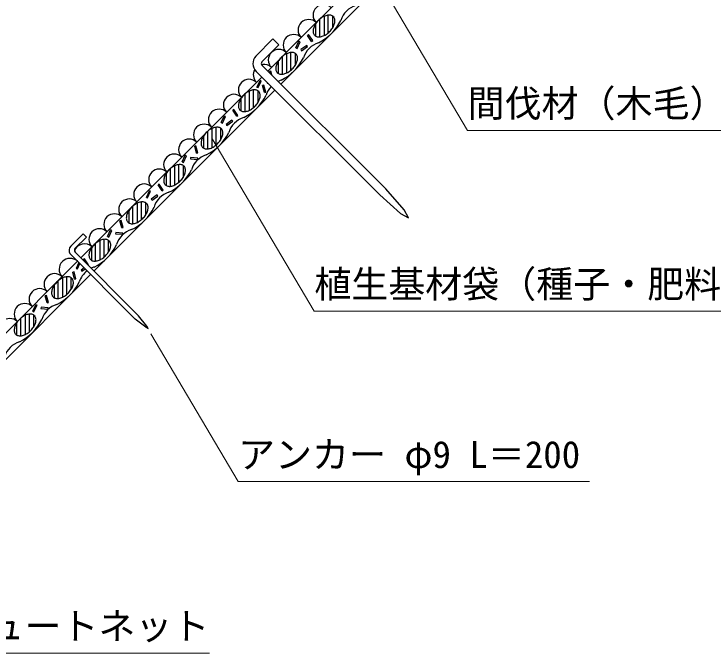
# Model space of a CAD drawing. Units: millimetres, scale not verified. Extents: x 200 to 8201, y 200 to 5825.
# Drawn here: x 1521 to 2844, y 1892 to 3101 of the extents above; entities that cross this region are included whole.
import ezdxf
from ezdxf.enums import TextEntityAlignment as Align

# ---------------------------------------------------------------- set-up
doc = ezdxf.new("R2010")
doc.units = ezdxf.units.MM
doc.header["$LTSCALE"] = 20
doc.layers.add('C-STR', color=7, linetype='Continuous', lineweight=25)
doc.layers.add('C-STR-HTXT', color=1, linetype='Continuous', lineweight=13)
doc.styles.add('ＭＳ ゴシック', font='')
doc.styles.get('ＭＳ ゴシック').set_extended_font_data('MS Gothic')

msp = doc.modelspace()

# ---------------------------------------------------------------- linework, layer by layer
at = {"layer": 'C-STR'}
for p, q in [((2065.37, 3057.37), (2348.4, 3340.39)), ((2026.06, 2968.56), (2373.16, 3315.65)), ((2107.8, 3096.77), (2107.8, 3060.39)), ((2115.8, 3065.58), (2115.8, 3099.11)), ((2123.8, 3097.58), (2123.8, 3074.64)), ((2126.33, 3096.26), (2125.48, 3095.26)), ((2091.8, 3082.52), (2091.8, 3059.58)), ((2099.8, 3058.05), (2099.8, 3091.58)), ((2001.32, 2993.31), (2065.37, 3057.37)), ((2084.33, 3049.5), (2076.47, 3060.73)), ((1978.66, 3021.71), (2011.12, 3054.19)), ((1990.31, 3010.73), (2022.44, 3042.88)), ((2022.44, 3042.88), (2011.12, 3054.19)), ((2054.52, 3037.19), (2060.31, 3049.62)), ((2065.15, 3031.82), (2076.38, 3039.68)), ((2029.09, 2987.34), (2029.09, 3020.87)), ((2037.09, 3026.06), (2037.09, 2989.68)), ((2045.09, 2994.87), (2045.09, 3028.4)), ((2053.09, 3026.87), (2053.09, 3003.93)), ((2055.62, 3025.55), (2054.77, 3024.55)), ((1990.61, 3003.99), (2224.54, 2770.21)), ((2021.09, 3011.81), (2021.09, 2988.87)), ((1979.3, 2992.67), (2213.23, 2758.89)), ((2006.84, 2993.1), (2004.44, 2992.46)), ((2004.44, 2992.46), (2005.27, 2989.36)), ((2008.79, 2985.84), (2006.84, 2993.1)), ((1647.76, 2639.76), (1990, 2981.99)), ((1980.93, 2963.03), (1986.73, 2975.46)), ((1994.96, 2952.63), (1991.41, 2965.87)), ((2000.17, 2971.82), (2000.03, 2970.23)), ((2000.03, 2970.23), (2001.92, 2970.07)), ((1672.51, 2615.01), (2014.75, 2957.25)), ((1958.38, 2916.63), (1958.38, 2950.16)), ((1966.38, 2955.35), (1966.38, 2918.97)), ((1974.38, 2924.16), (1974.38, 2957.69)), ((1982.38, 2956.16), (1982.38, 2933.22)), ((1984.91, 2954.84), (1984.05, 2953.84)), ((1950.38, 2941.1), (1950.38, 2918.16)), ((1942.91, 2908.08), (1935.04, 2919.31)), ((1913.09, 2895.77), (1918.89, 2908.2)), ((1923.73, 2890.4), (1934.96, 2898.26)), ((1895.67, 2884.64), (1895.67, 2848.26)), ((1903.67, 2853.45), (1903.67, 2886.98)), ((1911.67, 2885.45), (1911.67, 2862.51)), ((1914.2, 2884.12), (1913.34, 2883.13)), ((1887.67, 2845.92), (1887.67, 2879.45)), ((1879.67, 2870.39), (1879.67, 2847.45)), ((1866.56, 2837.8), (1863.01, 2851.04)), ((1839.51, 2821.61), (1845.31, 2834.04)), ((1854.8, 2826.97), (1868.46, 2825.78)), ((1816.96, 2775.21), (1816.96, 2808.74)), ((1824.96, 2813.93), (1824.96, 2777.55)), ((1832.96, 2782.74), (1832.96, 2816.27)), ((1840.96, 2814.74), (1840.96, 2791.8)), ((1843.49, 2813.41), (1842.63, 2812.42)), ((1808.96, 2799.68), (1808.96, 2776.74)), ((1771.67, 2754.35), (1777.47, 2766.78)), ((1801.49, 2766.65), (1793.62, 2777.88)), ((2259.63, 2730.89), (2224.54, 2770.21)), ((1782.31, 2748.98), (1793.54, 2756.84)), ((2252.56, 2723.82), (2213.23, 2758.89)), ((1754.24, 2743.22), (1754.24, 2706.84)), ((1762.24, 2712.03), (1762.24, 2745.55)), ((1770.24, 2744.03), (1770.24, 2721.08)), ((1772.78, 2742.7), (1771.92, 2741.71)), ((1738.24, 2728.97), (1738.24, 2706.03)), ((1746.24, 2704.5), (1746.24, 2738.03)), ((2267.89, 2715.57), (2259.63, 2730.89)), ((2252.56, 2723.82), (2267.89, 2715.57)), ((1725.14, 2696.37), (1721.59, 2709.62)), ((1698.09, 2680.19), (1703.89, 2692.61)), ((1713.38, 2685.55), (1727.04, 2684.35)), ((1628.64, 2662.22), (1651.93, 2685.52)), ((1658.29, 2679.16), (1637.05, 2657.9)), ((1658.29, 2679.16), (1651.93, 2685.52)), ((1683.53, 2672.51), (1683.53, 2636.12)), ((1691.53, 2641.31), (1691.53, 2674.84)), ((1699.53, 2673.31), (1699.53, 2650.37)), ((1675.53, 2633.79), (1675.53, 2667.31)), ((1702.07, 2671.99), (1701.21, 2671)), ((1626.78, 2647.79), (1750.63, 2524.02)), ((1636.75, 2650.55), (1756.99, 2530.38)), ((1667.53, 2658.26), (1667.53, 2635.31)), ((1294.21, 2286.2), (1641.29, 2633.29)), ((1652.2, 2636.46), (1654.88, 2632.64)), ((1643.84, 2630.75), (1638.73, 2619.8)), ((1638.73, 2619.8), (1640.99, 2618.75)), ((1640.99, 2618.75), (1645.71, 2628.87)), ((1653.93, 2620.66), (1647.94, 2616.47)), ((1661.37, 2626.15), (1662.1, 2626.66)), ((1318.96, 2261.45), (1666.05, 2608.55)), ((1635.83, 2599.3), (1632.29, 2612.54)), ((1647.94, 2616.47), (1649.37, 2614.43)), ((1649.37, 2614.43), (1655.72, 2618.87)), ((1604.82, 2563.07), (1604.82, 2596.6)), ((1612.82, 2601.79), (1612.82, 2565.41)), ((1620.82, 2570.6), (1620.82, 2604.13)), ((1628.82, 2602.6), (1628.82, 2579.66)), ((1631.36, 2601.28), (1630.5, 2600.29)), ((1596.82, 2587.55), (1596.82, 2564.6)), ((1583.72, 2554.95), (1580.17, 2568.2)), ((1556.67, 2538.77), (1562.46, 2551.19)), ((1571.96, 2544.13), (1585.62, 2542.93)), ((1542.11, 2531.08), (1542.11, 2494.7)), ((1550.11, 2499.89), (1550.11, 2533.42)), ((1558.11, 2531.89), (1558.11, 2508.95)), ((1560.65, 2530.57), (1559.79, 2529.58)), ((1772.55, 2510.59), (1756.99, 2530.38)), ((1526.11, 2516.83), (1526.11, 2493.89)), ((1534.11, 2492.36), (1534.11, 2525.89)), ((1770.43, 2508.46), (1750.63, 2524.02)), ((1770.43, 2508.46), (1775.03, 2505.99)), ((1775.03, 2505.99), (1772.55, 2510.59))]:
    msp.add_line(p, q, dxfattribs=at)
for points in [[(2125.48, 3096.26), (2124.48, 3097.11), (2123.37, 3097.83), (2122.13, 3098.4), (2120.78, 3098.82), (2119.34, 3099.08), (2117.8, 3099.19), (2116.2, 3099.14), (2114.52, 3098.94), (2112.8, 3098.58), (2111.04, 3098.07), (2109.25, 3097.41), (2107.45, 3096.6), (2105.66, 3095.66), (2103.88, 3094.59), (2102.13, 3093.4), (2100.42, 3092.09), (2098.77, 3090.69), (2097.19, 3089.19), (2095.69, 3087.6), (2094.28, 3085.95), (2092.98, 3084.25), (2091.79, 3082.5), (2090.71, 3080.72), (2089.77, 3078.93), (2088.97, 3077.13), (2088.31, 3075.34), (2087.8, 3073.58), (2087.44, 3071.85), (2087.23, 3070.18), (2087.19, 3068.57), (2087.29, 3067.04), (2087.56, 3065.6), (2087.98, 3064.25), (2088.55, 3063.01), (2089.26, 3061.89), (2090.12, 3060.9), (2091.11, 3060.04), (2092.23, 3059.33), (2093.47, 3058.76), (2094.81, 3058.34), (2096.26, 3058.08), (2097.79, 3057.97), (2099.4, 3058.01), (2101.07, 3058.22), (2102.8, 3058.58), (2104.56, 3059.09), (2106.35, 3059.75), (2108.15, 3060.55), (2109.94, 3061.5), (2111.72, 3062.57), (2113.47, 3063.76), (2115.17, 3065.06), (2116.82, 3066.47), (2118.4, 3067.97), (2119.91, 3069.55), (2121.31, 3071.2), (2122.62, 3072.91), (2123.81, 3074.66), (2124.88, 3076.44), (2125.82, 3078.23), (2126.63, 3080.03), (2127.29, 3081.82), (2127.8, 3083.58), (2128.16, 3085.3), (2128.36, 3086.98), (2128.41, 3088.58), (2128.3, 3090.12), (2128.04, 3091.56), (2127.62, 3092.91), (2127.05, 3094.15), (2126.33, 3095.26)], [(2084.33, 3049.5), (2086.37, 3050.92), (2078.51, 3062.16), (2076.47, 3060.73)], [(2054.52, 3037.19), (2056.77, 3036.14), (2062.57, 3048.57), (2060.31, 3049.62)], [(2076.38, 3039.68), (2074.96, 3041.72), (2063.73, 3033.86), (2065.15, 3031.82)], [(2054.77, 3025.55), (2053.77, 3026.4), (2052.65, 3027.12), (2051.42, 3027.69), (2050.07, 3028.11), (2048.63, 3028.37), (2047.09, 3028.48), (2045.48, 3028.43), (2043.81, 3028.23), (2042.09, 3027.87), (2040.33, 3027.36), (2038.54, 3026.7), (2036.74, 3025.89), (2034.95, 3024.95), (2033.17, 3023.88), (2031.42, 3022.69), (2029.71, 3021.38), (2028.06, 3019.98), (2026.48, 3018.47), (2024.98, 3016.89), (2023.57, 3015.24), (2022.27, 3013.54), (2021.07, 3011.79), (2020, 3010.01), (2019.06, 3008.22), (2018.26, 3006.42), (2017.6, 3004.63), (2017.09, 3002.87), (2016.73, 3001.14), (2016.52, 2999.47), (2016.48, 2997.86), (2016.58, 2996.33), (2016.85, 2994.88), (2017.27, 2993.54), (2017.84, 2992.3), (2018.55, 2991.18), (2019.41, 2990.19), (2020.4, 2989.33), (2021.52, 2988.62), (2022.76, 2988.05), (2024.1, 2987.63), (2025.55, 2987.36), (2027.08, 2987.26), (2028.69, 2987.3), (2030.36, 2987.51), (2032.09, 2987.87), (2033.85, 2988.38), (2035.64, 2989.04), (2037.43, 2989.84), (2039.23, 2990.78), (2041.01, 2991.86), (2042.76, 2993.05), (2044.46, 2994.35), (2046.11, 2995.76), (2047.69, 2997.26), (2049.19, 2998.84), (2050.6, 3000.49), (2051.91, 3002.2), (2053.1, 3003.95), (2054.17, 3005.73), (2055.11, 3007.52), (2055.92, 3009.32), (2056.58, 3011.11), (2057.09, 3012.87), (2057.45, 3014.59), (2057.65, 3016.27), (2057.7, 3017.87), (2057.59, 3019.41), (2057.33, 3020.85), (2056.91, 3022.2), (2056.34, 3023.44), (2055.62, 3024.55)], [(1980.93, 2963.03), (1983.19, 2961.98), (1988.98, 2974.4), (1986.73, 2975.46)], [(1994.96, 2952.63), (1997.37, 2953.27), (1993.82, 2966.52), (1991.41, 2965.87)], [(1984.05, 2954.84), (1983.06, 2955.69), (1981.94, 2956.41), (1980.71, 2956.98), (1979.36, 2957.4), (1977.92, 2957.66), (1976.38, 2957.77), (1974.77, 2957.72), (1973.1, 2957.52), (1971.38, 2957.16), (1969.61, 2956.65), (1967.83, 2955.99), (1966.03, 2955.18), (1964.24, 2954.24), (1962.46, 2953.17), (1960.71, 2951.98), (1959, 2950.67), (1957.35, 2949.26), (1955.77, 2947.76), (1954.27, 2946.18), (1952.86, 2944.53), (1951.56, 2942.83), (1950.36, 2941.08), (1949.29, 2939.3), (1948.35, 2937.5), (1947.55, 2935.71), (1946.89, 2933.92), (1946.38, 2932.16), (1946.02, 2930.43), (1945.81, 2928.76), (1945.76, 2927.15), (1945.87, 2925.62), (1946.14, 2924.17), (1946.56, 2922.83), (1947.13, 2921.59), (1947.84, 2920.47), (1948.7, 2919.48), (1949.69, 2918.62), (1950.81, 2917.91), (1952.05, 2917.34), (1953.39, 2916.92), (1954.84, 2916.65), (1956.37, 2916.54), (1957.98, 2916.59), (1959.65, 2916.8), (1961.38, 2917.16), (1963.14, 2917.67), (1964.93, 2918.33), (1966.72, 2919.13), (1968.52, 2920.07), (1970.3, 2921.14), (1972.05, 2922.34), (1973.75, 2923.64), (1975.4, 2925.05), (1976.98, 2926.55), (1978.48, 2928.13), (1979.89, 2929.78), (1981.2, 2931.49), (1982.39, 2933.24), (1983.46, 2935.02), (1984.4, 2936.81), (1985.2, 2938.61), (1985.87, 2940.4), (1986.38, 2942.16), (1986.74, 2943.88), (1986.94, 2945.55), (1986.99, 2947.16), (1986.88, 2948.7), (1986.62, 2950.14), (1986.2, 2951.49), (1985.63, 2952.72), (1984.91, 2953.84)], [(1942.91, 2908.08), (1944.95, 2909.5), (1937.08, 2920.73), (1935.04, 2919.31)], [(1913.09, 2895.77), (1915.35, 2894.72), (1921.14, 2907.14), (1918.89, 2908.2)], [(1934.96, 2898.26), (1933.53, 2900.3), (1922.3, 2892.44), (1923.73, 2890.4)], [(1913.34, 2884.12), (1912.35, 2884.98), (1911.23, 2885.7), (1910, 2886.27), (1908.65, 2886.69), (1907.21, 2886.95), (1905.67, 2887.06), (1904.06, 2887.01), (1902.39, 2886.81), (1900.67, 2886.45), (1898.9, 2885.94), (1897.12, 2885.27), (1895.32, 2884.47), (1893.52, 2883.53), (1891.75, 2882.46), (1890, 2881.27), (1888.29, 2879.96), (1886.64, 2878.55), (1885.06, 2877.05), (1883.56, 2875.47), (1882.15, 2873.82), (1880.85, 2872.12), (1879.65, 2870.37), (1878.58, 2868.59), (1877.64, 2866.79), (1876.84, 2865), (1876.18, 2863.21), (1875.67, 2861.45), (1875.31, 2859.72), (1875.1, 2858.05), (1875.05, 2856.44), (1875.16, 2854.91), (1875.43, 2853.46), (1875.85, 2852.12), (1876.42, 2850.88), (1877.13, 2849.76), (1877.99, 2848.77), (1878.98, 2847.91), (1880.1, 2847.2), (1881.34, 2846.63), (1882.68, 2846.21), (1884.13, 2845.94), (1885.66, 2845.83), (1887.27, 2845.88), (1888.94, 2846.09), (1890.67, 2846.45), (1892.43, 2846.96), (1894.22, 2847.62), (1896.01, 2848.42), (1897.81, 2849.36), (1899.59, 2850.43), (1901.34, 2851.63), (1903.04, 2852.93), (1904.69, 2854.34), (1906.27, 2855.84), (1907.77, 2857.42), (1909.18, 2859.07), (1910.49, 2860.78), (1911.68, 2862.53), (1912.75, 2864.3), (1913.69, 2866.1), (1914.49, 2867.9), (1915.15, 2869.68), (1915.67, 2871.45), (1916.03, 2873.17), (1916.23, 2874.84), (1916.28, 2876.45), (1916.17, 2877.99), (1915.91, 2879.43), (1915.49, 2880.78), (1914.92, 2882.01), (1914.2, 2883.13)], [(1866.56, 2837.8), (1868.97, 2838.44), (1865.42, 2851.68), (1863.01, 2851.04)], [(1839.51, 2821.61), (1841.77, 2820.56), (1847.56, 2832.98), (1845.31, 2834.04)], [(1868.46, 2825.78), (1868.68, 2828.26), (1855.02, 2829.45), (1854.8, 2826.97)], [(1842.63, 2813.41), (1841.64, 2814.27), (1840.52, 2814.99), (1839.29, 2815.56), (1837.94, 2815.98), (1836.49, 2816.24), (1834.96, 2816.35), (1833.35, 2816.3), (1831.68, 2816.1), (1829.96, 2815.74), (1828.19, 2815.22), (1826.41, 2814.56), (1824.61, 2813.76), (1822.81, 2812.82), (1821.03, 2811.75), (1819.29, 2810.56), (1817.58, 2809.25), (1815.93, 2807.84), (1814.35, 2806.34), (1812.85, 2804.76), (1811.44, 2803.11), (1810.14, 2801.41), (1808.94, 2799.66), (1807.87, 2797.88), (1806.93, 2796.08), (1806.13, 2794.29), (1805.47, 2792.5), (1804.96, 2790.74), (1804.6, 2789.01), (1804.39, 2787.34), (1804.34, 2785.73), (1804.45, 2784.2), (1804.72, 2782.75), (1805.14, 2781.41), (1805.7, 2780.17), (1806.42, 2779.05), (1807.28, 2778.06), (1808.27, 2777.2), (1809.39, 2776.49), (1810.63, 2775.92), (1811.97, 2775.5), (1813.42, 2775.23), (1814.95, 2775.12), (1816.56, 2775.17), (1818.23, 2775.38), (1819.96, 2775.74), (1821.72, 2776.25), (1823.5, 2776.91), (1825.3, 2777.71), (1827.1, 2778.65), (1828.88, 2779.72), (1830.63, 2780.92), (1832.33, 2782.22), (1833.98, 2783.63), (1835.56, 2785.13), (1837.06, 2786.71), (1838.47, 2788.36), (1839.78, 2790.07), (1840.97, 2791.82), (1842.04, 2793.59), (1842.98, 2795.39), (1843.78, 2797.19), (1844.44, 2798.97), (1844.96, 2800.74), (1845.32, 2802.46), (1845.52, 2804.13), (1845.57, 2805.74), (1845.46, 2807.28), (1845.19, 2808.72), (1844.78, 2810.07), (1844.21, 2811.3), (1843.49, 2812.42)], [(1801.49, 2766.65), (1803.53, 2768.08), (1795.66, 2779.31), (1793.62, 2777.88)], [(1771.67, 2754.35), (1773.93, 2753.3), (1779.72, 2765.72), (1777.47, 2766.78)], [(1793.54, 2756.84), (1792.11, 2758.88), (1780.88, 2751.02), (1782.31, 2748.98)], [(1771.92, 2742.7), (1770.93, 2743.56), (1769.81, 2744.28), (1768.58, 2744.85), (1767.23, 2745.26), (1765.78, 2745.53), (1764.25, 2745.64), (1762.64, 2745.59), (1760.97, 2745.39), (1759.24, 2745.03), (1757.48, 2744.51), (1755.7, 2743.85), (1753.9, 2743.05), (1752.1, 2742.11), (1750.32, 2741.04), (1748.58, 2739.85), (1746.87, 2738.54), (1745.22, 2737.13), (1743.64, 2735.63), (1742.14, 2734.05), (1740.73, 2732.4), (1739.42, 2730.7), (1738.23, 2728.95), (1737.16, 2727.17), (1736.22, 2725.37), (1735.42, 2723.57), (1734.76, 2721.79), (1734.24, 2720.03), (1733.89, 2718.3), (1733.68, 2716.63), (1733.63, 2715.02), (1733.74, 2713.49), (1734.01, 2712.04), (1734.42, 2710.7), (1734.99, 2709.46), (1735.71, 2708.34), (1736.57, 2707.35), (1737.56, 2706.49), (1738.68, 2705.77), (1739.91, 2705.21), (1741.26, 2704.79), (1742.71, 2704.52), (1744.24, 2704.41), (1745.85, 2704.46), (1747.52, 2704.67), (1749.24, 2705.03), (1751.01, 2705.54), (1752.79, 2706.2), (1754.59, 2707), (1756.39, 2707.94), (1758.17, 2709.01), (1759.91, 2710.21), (1761.62, 2711.51), (1763.27, 2712.92), (1764.85, 2714.42), (1766.35, 2716), (1767.76, 2717.65), (1769.07, 2719.36), (1770.26, 2721.1), (1771.33, 2722.88), (1772.27, 2724.68), (1773.07, 2726.48), (1773.73, 2728.26), (1774.24, 2730.03), (1774.6, 2731.75), (1774.81, 2733.42), (1774.86, 2735.03), (1774.75, 2736.56), (1774.48, 2738.01), (1774.07, 2739.36), (1773.5, 2740.59), (1772.78, 2741.71)], [(1725.14, 2696.37), (1727.55, 2697.02), (1724, 2710.26), (1721.59, 2709.62)], [(1698.09, 2680.19), (1700.35, 2679.14), (1706.14, 2691.56), (1703.89, 2692.61)], [(1727.04, 2684.35), (1727.26, 2686.83), (1713.6, 2688.03), (1713.38, 2685.55)], [(1701.21, 2671.99), (1700.22, 2672.85), (1699.1, 2673.57), (1697.86, 2674.14), (1696.52, 2674.55), (1695.07, 2674.82), (1693.54, 2674.93), (1691.93, 2674.88), (1690.26, 2674.67), (1688.53, 2674.31), (1686.77, 2673.8), (1684.99, 2673.14), (1683.19, 2672.34), (1681.39, 2671.4), (1679.61, 2670.33), (1677.86, 2669.14), (1676.16, 2667.83), (1674.51, 2666.42), (1672.93, 2664.92), (1671.43, 2663.34), (1670.02, 2661.69), (1668.71, 2659.98), (1667.52, 2658.24), (1666.45, 2656.46), (1665.51, 2654.66), (1664.71, 2652.86), (1664.05, 2651.08), (1663.53, 2649.31), (1663.17, 2647.59), (1662.97, 2645.92), (1662.92, 2644.31), (1663.03, 2642.78), (1663.3, 2641.33), (1663.71, 2639.98), (1664.28, 2638.75), (1665, 2637.63), (1665.86, 2636.64), (1666.85, 2635.78), (1667.97, 2635.06), (1669.2, 2634.49), (1670.55, 2634.08), (1672, 2633.81), (1673.53, 2633.7), (1675.14, 2633.75), (1676.81, 2633.96), (1678.53, 2634.31), (1680.3, 2634.83), (1682.08, 2635.49), (1683.88, 2636.29), (1685.68, 2637.23), (1687.46, 2638.3), (1689.2, 2639.49), (1690.91, 2640.8), (1692.56, 2642.21), (1694.14, 2643.71), (1695.64, 2645.29), (1697.05, 2646.94), (1698.35, 2648.65), (1699.55, 2650.39), (1700.62, 2652.17), (1701.56, 2653.97), (1702.36, 2655.77), (1703.02, 2657.55), (1703.53, 2659.31), (1703.89, 2661.04), (1704.1, 2662.71), (1704.15, 2664.32), (1704.04, 2665.85), (1703.77, 2667.3), (1703.35, 2668.65), (1702.79, 2669.88), (1702.07, 2671)], [(1662.1, 2626.66), (1654.24, 2637.89), (1652.2, 2636.46)], [(1635.83, 2599.3), (1638.24, 2599.94), (1634.69, 2613.18), (1632.29, 2612.54)], [(1630.5, 2601.28), (1629.51, 2602.14), (1628.39, 2602.86), (1627.15, 2603.42), (1625.81, 2603.84), (1624.36, 2604.11), (1622.83, 2604.22), (1621.22, 2604.17), (1619.55, 2603.96), (1617.82, 2603.6), (1616.06, 2603.09), (1614.27, 2602.43), (1612.48, 2601.63), (1610.68, 2600.69), (1608.9, 2599.62), (1607.15, 2598.42), (1605.45, 2597.12), (1603.8, 2595.71), (1602.22, 2594.21), (1600.72, 2592.63), (1599.31, 2590.98), (1598, 2589.27), (1596.81, 2587.53), (1595.74, 2585.75), (1594.8, 2583.95), (1594, 2582.15), (1593.34, 2580.37), (1592.82, 2578.6), (1592.46, 2576.88), (1592.26, 2575.21), (1592.21, 2573.6), (1592.32, 2572.07), (1592.58, 2570.62), (1593, 2569.27), (1593.57, 2568.04), (1594.29, 2566.92), (1595.15, 2565.93), (1596.14, 2565.07), (1597.26, 2564.35), (1598.49, 2563.78), (1599.84, 2563.36), (1601.28, 2563.1), (1602.82, 2562.99), (1604.43, 2563.04), (1606.1, 2563.24), (1607.82, 2563.6), (1609.59, 2564.12), (1611.37, 2564.78), (1613.17, 2565.58), (1614.97, 2566.52), (1616.74, 2567.59), (1618.49, 2568.78), (1620.2, 2570.09), (1621.85, 2571.5), (1623.43, 2573), (1624.93, 2574.58), (1626.34, 2576.23), (1627.64, 2577.93), (1628.84, 2579.68), (1629.91, 2581.46), (1630.85, 2583.26), (1631.65, 2585.06), (1632.31, 2586.84), (1632.82, 2588.6), (1633.18, 2590.33), (1633.39, 2592), (1633.44, 2593.61), (1633.33, 2595.14), (1633.06, 2596.59), (1632.64, 2597.93), (1632.07, 2599.17), (1631.36, 2600.29)], [(1583.72, 2554.95), (1586.13, 2555.6), (1582.58, 2568.84), (1580.17, 2568.2)], [(1556.67, 2538.77), (1558.93, 2537.72), (1564.72, 2550.14), (1562.46, 2551.19)], [(1585.62, 2542.93), (1585.83, 2545.41), (1572.18, 2546.61), (1571.96, 2544.13)], [(1559.79, 2530.57), (1558.8, 2531.43), (1557.68, 2532.14), (1556.44, 2532.71), (1555.1, 2533.13), (1553.65, 2533.4), (1552.12, 2533.51), (1550.51, 2533.46), (1548.84, 2533.25), (1547.11, 2532.89), (1545.35, 2532.38), (1543.56, 2531.72), (1541.77, 2530.92), (1539.97, 2529.98), (1538.19, 2528.91), (1536.44, 2527.71), (1534.74, 2526.41), (1533.09, 2525), (1531.51, 2523.5), (1530.01, 2521.92), (1528.6, 2520.27), (1527.29, 2518.56), (1526.1, 2516.81), (1525.03, 2515.04), (1524.09, 2513.24), (1523.29, 2511.44), (1522.62, 2509.66), (1522.11, 2507.89), (1521.75, 2506.17), (1521.55, 2504.5), (1521.5, 2502.89), (1521.61, 2501.35), (1521.87, 2499.91), (1522.29, 2498.56), (1522.86, 2497.33), (1523.58, 2496.21), (1524.44, 2495.22), (1525.43, 2494.36), (1526.55, 2493.64), (1527.78, 2493.07), (1529.13, 2492.65), (1530.57, 2492.39), (1532.11, 2492.28), (1533.72, 2492.33), (1535.39, 2492.53), (1537.11, 2492.89), (1538.88, 2493.41), (1540.66, 2494.07), (1542.46, 2494.87), (1544.25, 2495.81), (1546.03, 2496.88), (1547.78, 2498.07), (1549.49, 2499.38), (1551.14, 2500.79), (1552.72, 2502.29), (1554.22, 2503.87), (1555.63, 2505.52), (1556.93, 2507.22), (1558.13, 2508.97), (1559.2, 2510.75), (1560.14, 2512.55), (1560.94, 2514.34), (1561.6, 2516.13), (1562.11, 2517.89), (1562.47, 2519.62), (1562.68, 2521.29), (1562.73, 2522.9), (1562.62, 2524.43), (1562.35, 2525.88), (1561.93, 2527.22), (1561.36, 2528.46), (1560.65, 2529.58)]]:
    msp.add_lwpolyline(points, dxfattribs=at)
for centre, radius, start, end in [((2107.09, 3099.09), 20, 45, 225), ((2180.28, 3076.81), 42.5, 106.92751, 163.07249), ((2078.81, 3070.8), 20, 45, 225), ((2056.53, 3129.84), 92.5, 296.07536, 333.92464), ((2050.52, 3042.52), 20, 45, 225), ((2109.57, 3006.1), 42.5, 106.92751, 163.07249), ((2022.24, 3014.23), 20, 45, 225), ((1994.15, 3007.53), 21, 137.51097, 225.01704), ((1985.82, 3059.13), 92.5, 296.07536, 333.92464), ((1994.15, 3007.53), 5, 140.12937, 225.01704), ((1993.95, 2985.95), 20, 45, 97.17825), ((1993.95, 2985.95), 20, 150.01032, 225), ((1965.67, 2957.66), 20, 45, 225), ((2038.86, 2935.39), 42.5, 137.14613, 163.07249), ((2038.86, 2935.39), 42.5, 106.92751, 115.17844), ((1937.39, 2929.38), 20, 45, 225), ((1915.11, 2988.42), 92.5, 296.07536, 333.92464), ((1909.1, 2901.1), 20, 45, 225), ((1968.14, 2864.68), 42.5, 106.92751, 163.07249), ((1880.82, 2872.81), 20, 45, 225), ((1844.4, 2917.71), 92.5, 296.07536, 333.92464), ((1852.53, 2844.53), 20, 45, 225), ((1824.25, 2816.24), 20, 45, 225), ((1897.43, 2793.97), 42.5, 106.92751, 163.07249), ((1795.96, 2787.96), 20, 45, 225), ((1773.69, 2847), 92.5, 296.07536, 333.92464), ((1767.68, 2759.67), 20, 45, 225), ((1826.72, 2723.26), 42.5, 106.92751, 163.07249), ((1739.4, 2731.39), 20, 45, 225), ((1702.98, 2776.29), 92.5, 296.07536, 333.92464), ((1711.11, 2703.11), 20, 45, 225), ((1682.83, 2674.82), 20, 45, 225), ((1756.01, 2652.55), 42.5, 106.92751, 163.07249), ((1637.32, 2653.77), 12.12, 135.76262, 209.53793), ((1654.54, 2646.54), 20, 45, 162.23087), ((1632.27, 2705.58), 92.5, 296.07536, 333.92464), ((1640.28, 2654.09), 5, 130.3409, 225.01704), ((1627.16, 2618.25), 20.64, 46.77903, 223.22097), ((1685.3, 2581.84), 42.5, 106.92751, 115.17844), ((1597.97, 2589.97), 20, 45, 225), ((1685.3, 2581.84), 42.5, 127.62693, 163.07249), ((1561.56, 2634.87), 92.5, 296.07536, 333.92464), ((1569.69, 2561.68), 20, 45, 225), ((1541.41, 2533.4), 20, 45, 225), ((1614.59, 2511.13), 42.5, 106.92751, 163.07249), ((1513.12, 2505.12), 20, 45, 225), ((1490.85, 2564.16), 92.5, 296.07536, 333.92464), ((1543.88, 2440.42), 42.5, 106.92751, 163.07249)]:
    msp.add_arc(centre, radius, start, end, dxfattribs=at)
at = {"layer": 'C-STR-HTXT'}
for p, q in [((2206.57, 3173.24), (2379.5, 2881.12)), ((2379.5, 2881.12), (2869.5, 2881.12)), ((1895.67, 2866.45), (2089.38, 2539.21)), ((2089.38, 2539.21), (3839.38, 2539.21)), ((1779.82, 2495.93), (1945.11, 2216.72)), ((1945.11, 2216.72), (2610.11, 2216.72)), ((1400.87, 1892.11), (1890.87, 1892.11))]:
    msp.add_line(p, q, dxfattribs=at)

# ---------------------------------------------------------------- texts
at = {"layer": 'C-STR-HTXT', "color": 7, "style": 'ＭＳ ゴシック'}
for s, p in [('間伐材（木毛）', (2379.5, 2891.12)), ('植生基材袋（種子・肥料・土壌改良資材・生育基盤材）', (2089.38, 2549.21)), ('アンカー φ9 L＝200', (1945.11, 2226.72)), ('ジュートネット', (1400.87, 1902.11))]:
    msp.add_text(s, height=51.32, dxfattribs=at).set_placement(p, align=Align.BOTTOM_LEFT)

doc.saveas('drawing.dxf')
